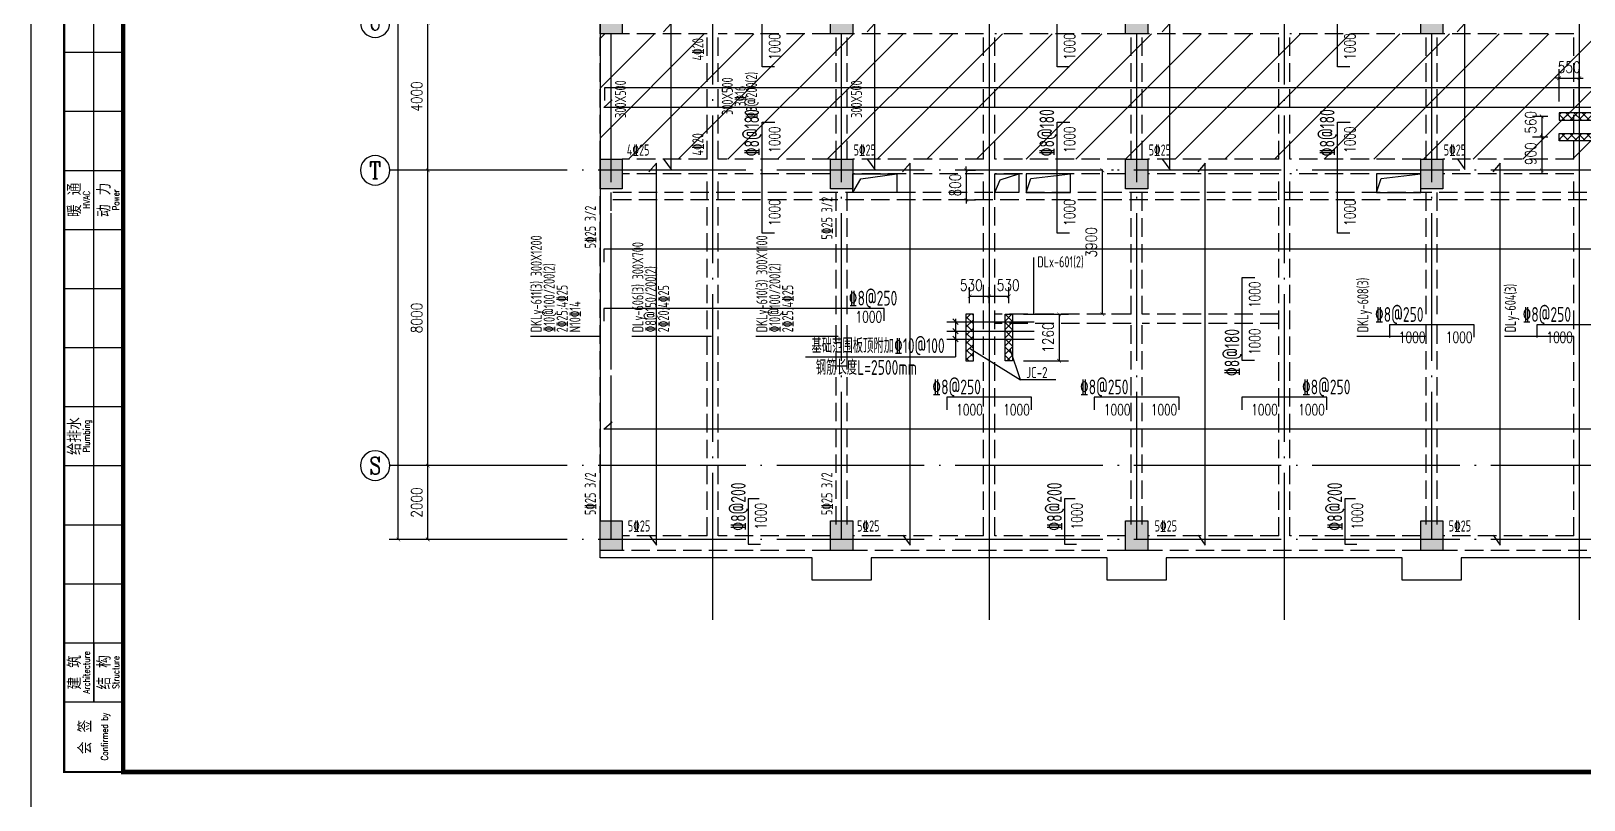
# Model space of a CAD drawing. Header units: millimetres. Extents: x 2998490 to 15040601, y 444546 to 7822218.
# Drawn here: x 14841995 to 14884097, y 7486009 to 7506837 of the extents above; entities that cross this region are included whole.
import ezdxf
from ezdxf.enums import TextEntityAlignment as Align

# ---------------------------------------------------------------- set-up
doc = ezdxf.new("R2010")
doc.units = ezdxf.units.MM
doc.header["$LTSCALE"] = 2000
doc.linetypes.add('DASH', pattern=[0.35, 0.25, -0.1])
doc.linetypes.add('DOTE', pattern=[2.42, 2, -0.2, 0.02, -0.2])
for name, color, linetype in [('3-AXIS', 3, 'Continuous'), ('3-AXIS_TEXT', 7, 'Continuous'), ('3-ban', 84, 'Continuous'), ('3-ban-hatch', 9, 'Continuous'), ('3-ban-rein', 1, 'Continuous'), ('3-ban-TEXT', 7, 'Continuous'), ('3-ban设备基础', 3, 'Continuous'), ('3-COLUMN-UP', 2, 'Continuous'), ('3-dote', 43, 'DOTE'), ('3-HATCH', 8, 'Continuous'), ('3-liang-rein-X', 54, 'Continuous'), ('3-liang-rein-Y', 130, 'Continuous'), ('3-liang-R截面-X', 50, 'Continuous'), ('3-liang-R截面-Y', 70, 'Continuous'), ('3-liang-s-1', 44, 'Continuous'), ('3-liang-xu', 120, 'DASH'), ('AXIS', 3, 'Continuous'), ('AXIS_TEXT', 7, 'Continuous'), ('图框', 7, 'Continuous')]:
    doc.layers.add(name, color=color, linetype=linetype)
doc.styles.add('_TCH_AXIS', font='COMPLEX', dxfattribs={"bigfont": 'GBCBIG'})
doc.styles.add('COMPLEX', font='COMPLEX')
doc.styles.add('DIM_FONT', font='SIMPLEX', dxfattribs={"width": 0.8, "bigfont": 'HZTXT'})
doc.styles.add('NT4', font='tssdeng.shx', dxfattribs={"width": 0.65, "bigfont": 'tssdchn.shx'})
doc.styles.add('TJ1', font='tj-romans1.shx', dxfattribs={"width": 0.8, "bigfont": 'tj-hztxt1.shx'})
doc.styles.add('TKZ2_tjkts.shx', font='tjromant.shx', dxfattribs={"bigfont": 'tjkts.shx'})
doc.styles.add('TSSD_Rein', font='Tssdeng.shx', dxfattribs={"width": 0.7, "bigfont": 'hztxt.shx'})
doc.dimstyles.new('DIMN100', dxfattribs={"dimtxt": 300, "dimasz": 100, "dimexe": 250, "dimexo": 300, "dimgap": 150, "dimtad": 1, "dimdec": 0, "dimzin": 0, "dimdsep": 46, "dimtxsty": 'DIM_FONT', "dimblk": 'ARCHTICK', "dimcen": 0.09, "dimclrt": 7, "dimazin": 2, "dimtfac": 1, "dimtdec": 0, "dimtix": 1, "dimtmove": 2, "dimatfit": 3, "dimldrblk": 'ARCHTICK', "dimfxl": 0, "dimtolj": 1, "dimtzin": 0, "dimarcsym": 0})

# ---------------------------------------------------------------- blocks, each defined once
blk = doc.blocks.new('TJAD_TK_A0')
at = {"layer": '图框'}
for p, q in [((973, -441.7), (973, 399.3)), ((990, -412.7), (990, -156.7)), ((982, -236.7), (998, -236.7)), ((982, -252.7), (998, -252.7)), ((982, -268.7), (998, -268.7)), ((982, -284.7), (998, -284.7)), ((982, -300.7), (998, -300.7)), ((982, -316.7), (998, -316.7)), ((982, -332.7), (998, -332.7)), ((982, -348.7), (998, -348.7)), ((982, -364.7), (998, -364.7)), ((982, -380.7), (998, -380.7)), ((982, -396.7), (998, -396.7)), ((990, -396.7), (990, -412.7)), ((982, -412.7), (998, -412.7))]:
    blk.add_line(p, q, dxfattribs=at)
at = {"layer": '图框', "const_width": 1.2}
blk.add_lwpolyline([(2152, -431.7), (2152, 389.3), (998, 389.3), (998, -431.7)], close=True, dxfattribs=at)
at = {"layer": '图框', "const_width": 0.6}
blk.add_lwpolyline([(998, -431.7), (982, -431.7), (982, -156.7), (998, -156.7)], dxfattribs=at)
at = {"layer": '图框', "style": 'TKZ2_tjkts.shx'}
for s, p in [('暖 通', (984.79, -276.7)), ('动 力', (992.79, -276.7)), ('给排水', (984.79, -340.7)), ('建 筑', (984.79, -404.7)), ('结 构', (992.79, -404.7)), ('会 签', (987.62, -422.2))]:
    blk.add_text(s, height=3.6, rotation=90, dxfattribs=at).set_placement(p, align=Align.MIDDLE_CENTER)
at = {"layer": '图框', "style": 'TKZ2_tjkts.shx', "width": 0.8}
for s, p in [('HVAC', (988.02, -276.7)), ('Power', (996.02, -276.7)), ('Plumbing', (988.02, -340.7)), ('Architecture', (988.02, -404.7)), ('Structure', (996.02, -404.7)), ('Confirmed by', (992.95, -422.09))]:
    blk.add_text(s, height=1.8, rotation=90, dxfattribs=at).set_placement(p, align=Align.MIDDLE_CENTER)
blk = doc.blocks.new('_ArchTick')
at = {"color": 0, "linetype": 'ByBlock', "const_width": 0.15}
blk.add_lwpolyline([(-0.5, -0.5), (0.5, 0.5)], dxfattribs=at)
blk = doc.blocks.new('*D688')
at = {"layer": 'AXIS', "color": 0, "lineweight": -2}
for p, q in [((14854449, 7495065), (14852501, 7495065)), ((14852751, 7493065), (14852751, 7495065)), ((14854449, 7493065), (14852501, 7493065))]:
    blk.add_line(p, q, dxfattribs=at)
at = {"layer": 'Defpoints', "color": 0}
for p in [(14852751, 7495065), (14854749, 7495065), (14854749, 7493065)]:
    blk.add_point(p, dxfattribs=at)
at = {"layer": 'AXIS', "color": 0, "lineweight": -2, "xscale": 100, "yscale": 100, "zscale": 100}
for p, rotation in [((14852751, 7495065), 90), ((14852751, 7493065), 270)]:
    blk.add_blockref('_ArchTick', p, dxfattribs=dict(at, rotation=rotation))
at = {"layer": 'AXIS', "color": 7, "insert": (14852451, 7494065), "char_height": 300, "attachment_point": 5, "rotation": 90, "style": 'DIM_FONT'}
blk.add_mtext('\\A1;2000', dxfattribs=at)
blk = doc.blocks.new('*D689')
at = {"layer": 'AXIS', "color": 0, "lineweight": -2}
for p, q in [((14854449, 7503065), (14852501, 7503065)), ((14852751, 7495065), (14852751, 7503065)), ((14854449, 7495065), (14852501, 7495065))]:
    blk.add_line(p, q, dxfattribs=at)
at = {"layer": 'Defpoints', "color": 0}
for p in [(14852751, 7503065), (14854749, 7503065), (14854749, 7495065)]:
    blk.add_point(p, dxfattribs=at)
at = {"layer": 'AXIS', "color": 0, "lineweight": -2, "xscale": 100, "yscale": 100, "zscale": 100}
for p, rotation in [((14852751, 7503065), 90), ((14852751, 7495065), 270)]:
    blk.add_blockref('_ArchTick', p, dxfattribs=dict(at, rotation=rotation))
at = {"layer": 'AXIS', "color": 7, "insert": (14852451, 7499065), "char_height": 300, "attachment_point": 5, "rotation": 90, "style": 'DIM_FONT'}
blk.add_mtext('\\A1;8000', dxfattribs=at)
blk = doc.blocks.new('*D690')
at = {"layer": 'AXIS', "color": 0, "lineweight": -2}
for p, q in [((14854449, 7507065), (14852501, 7507065)), ((14852751, 7503065), (14852751, 7507065)), ((14854449, 7503065), (14852501, 7503065))]:
    blk.add_line(p, q, dxfattribs=at)
at = {"layer": 'Defpoints', "color": 0}
for p in [(14852751, 7507065), (14854749, 7507065), (14854749, 7503065)]:
    blk.add_point(p, dxfattribs=at)
at = {"layer": 'AXIS', "color": 0, "lineweight": -2, "xscale": 100, "yscale": 100, "zscale": 100}
for p, rotation in [((14852751, 7507065), 90), ((14852751, 7503065), 270)]:
    blk.add_blockref('_ArchTick', p, dxfattribs=dict(at, rotation=rotation))
at = {"layer": 'AXIS', "color": 7, "insert": (14852451, 7505065), "char_height": 300, "attachment_point": 5, "rotation": 90, "style": 'DIM_FONT'}
blk.add_mtext('\\A1;4000', dxfattribs=at)
blk = doc.blocks.new('*D698')
at = {"layer": 'AXIS', "color": 0, "lineweight": -2}
for p, q in [((14855249, 7521065), (14851701, 7521065)), ((14851951, 7493065), (14851951, 7521065)), ((14855249, 7493065), (14851701, 7493065))]:
    blk.add_line(p, q, dxfattribs=at)
at = {"layer": 'Defpoints', "color": 0}
for p in [(14851951, 7521065), (14855549, 7521065), (14855549, 7493065)]:
    blk.add_point(p, dxfattribs=at)
at = {"layer": 'AXIS', "color": 0, "lineweight": -2, "xscale": 100, "yscale": 100, "zscale": 100}
for p, rotation in [((14851951, 7521065), 90), ((14851951, 7493065), 270)]:
    blk.add_blockref('_ArchTick', p, dxfattribs=dict(at, rotation=rotation))
at = {"layer": 'AXIS', "color": 7, "insert": (14851540, 7508555), "char_height": 300, "attachment_point": 5, "rotation": 90, "style": 'DIM_FONT'}
blk.add_mtext('\\A1;28000', dxfattribs=at)
blk = doc.blocks.new('_AXISO')
blk.add_circle((0, 0), 0.5)
at = {"layer": '3-AXIS_TEXT', "style": 'COMPLEX', "width": 1.041667}
blk.add_attdef('A', text='', height=0.56, dxfattribs=at).set_placement((-0.25, -0.28), (0.25, -0.28), align=Align.FIT)
blk = doc.blocks.new('*D914')
at = {"layer": '3-ban设备基础', "color": 0, "lineweight": -2}
for p, q in [((14867442, 7499465), (14867442, 7499903)), ((14867972, 7499465), (14867972, 7499903)), ((14867442, 7499653), (14867972, 7499653))]:
    blk.add_line(p, q, dxfattribs=at)
at = {"layer": 'Defpoints', "color": 0}
for p in [(14867972, 7499653), (14867442, 7499165), (14867972, 7499165)]:
    blk.add_point(p, dxfattribs=at)
at = {"layer": '3-ban设备基础', "color": 0, "lineweight": -2, "xscale": 100, "yscale": 100, "zscale": 100, "rotation": 180}
blk.add_blockref('_ArchTick', (14867442, 7499653), dxfattribs=at)
at = {"layer": '3-ban设备基础', "color": 0, "lineweight": -2, "xscale": 100, "yscale": 100, "zscale": 100}
blk.add_blockref('_ArchTick', (14867972, 7499653), dxfattribs=at)
at = {"layer": '3-ban设备基础', "color": 7, "insert": (14867486, 7499953), "char_height": 300, "attachment_point": 5, "style": 'DIM_FONT'}
blk.add_mtext('\\A1;530', dxfattribs=at)
blk = doc.blocks.new('*D915')
at = {"layer": '3-ban设备基础', "color": 0, "lineweight": -2}
for p, q in [((14867972, 7499465), (14867972, 7499903)), ((14868502, 7499465), (14868502, 7499903)), ((14867972, 7499653), (14868502, 7499653))]:
    blk.add_line(p, q, dxfattribs=at)
at = {"layer": 'Defpoints', "color": 0}
for p in [(14868502, 7499653), (14867972, 7499165), (14868502, 7499165)]:
    blk.add_point(p, dxfattribs=at)
at = {"layer": '3-ban设备基础', "color": 0, "lineweight": -2, "xscale": 100, "yscale": 100, "zscale": 100, "rotation": 180}
blk.add_blockref('_ArchTick', (14867972, 7499653), dxfattribs=at)
at = {"layer": '3-ban设备基础', "color": 0, "lineweight": -2, "xscale": 100, "yscale": 100, "zscale": 100}
blk.add_blockref('_ArchTick', (14868502, 7499653), dxfattribs=at)
at = {"layer": '3-ban设备基础', "color": 7, "insert": (14868487, 7499953), "char_height": 300, "attachment_point": 5, "style": 'DIM_FONT'}
blk.add_mtext('\\A1;530', dxfattribs=at)
blk = doc.blocks.new('*D916')
at = {"layer": '3-ban设备基础', "color": 0, "lineweight": -2}
for p, q in [((14868902, 7499165), (14870119, 7499165)), ((14869869, 7499165), (14869869, 7497905)), ((14868902, 7497905), (14870119, 7497905))]:
    blk.add_line(p, q, dxfattribs=at)
at = {"layer": 'Defpoints', "color": 0}
for p in [(14868602, 7499165), (14868602, 7497905), (14869869, 7497905)]:
    blk.add_point(p, dxfattribs=at)
at = {"layer": '3-ban设备基础', "color": 0, "lineweight": -2, "xscale": 100, "yscale": 100, "zscale": 100}
for p, rotation in [((14869869, 7499165), 90), ((14869869, 7497905), 270)]:
    blk.add_blockref('_ArchTick', p, dxfattribs=dict(at, rotation=rotation))
at = {"layer": '3-ban设备基础', "color": 7, "insert": (14869569, 7498535), "char_height": 300, "attachment_point": 5, "rotation": 90, "style": 'DIM_FONT'}
blk.add_mtext('\\A1;1260', dxfattribs=at)
blk = doc.blocks.new('*D920')
at = {"layer": '3-ban设备基础', "color": 0, "lineweight": -2}
for p, q in [((14883122, 7504525), (14882704, 7504525)), ((14882954, 7504525), (14882954, 7503965)), ((14883122, 7503965), (14882704, 7503965))]:
    blk.add_line(p, q, dxfattribs=at)
at = {"layer": 'Defpoints', "color": 0}
for p in [(14883422, 7504525), (14882954, 7503965), (14883422, 7503965)]:
    blk.add_point(p, dxfattribs=at)
at = {"layer": '3-ban设备基础', "color": 0, "lineweight": -2, "xscale": 100, "yscale": 100, "zscale": 100}
for p, rotation in [((14882954, 7504525), 90), ((14882954, 7503965), 270)]:
    blk.add_blockref('_ArchTick', p, dxfattribs=dict(at, rotation=rotation))
at = {"layer": '3-ban设备基础', "color": 7, "insert": (14882654, 7504365), "char_height": 300, "attachment_point": 5, "rotation": 90, "style": 'DIM_FONT'}
blk.add_mtext('\\A1;560', dxfattribs=at)
blk = doc.blocks.new('*D921')
at = {"layer": '3-ban设备基础', "color": 0, "lineweight": -2}
for p, q in [((14883122, 7503965), (14882704, 7503965)), ((14882954, 7503965), (14882954, 7504065)), ((14882954, 7503965), (14882954, 7503065)), ((14882947, 7503065), (14882704, 7503065)), ((14882954, 7503065), (14882954, 7502965))]:
    blk.add_line(p, q, dxfattribs=at)
at = {"layer": 'Defpoints', "color": 0}
for p in [(14883422, 7503965), (14882954, 7503065), (14883247, 7503065)]:
    blk.add_point(p, dxfattribs=at)
at = {"layer": '3-ban设备基础', "color": 0, "lineweight": -2, "xscale": 100, "yscale": 100, "zscale": 100}
for p, rotation in [((14882954, 7503965), 270), ((14882954, 7503065), 90)]:
    blk.add_blockref('_ArchTick', p, dxfattribs=dict(at, rotation=rotation))
at = {"layer": '3-ban设备基础', "color": 7, "insert": (14882654, 7503515), "char_height": 300, "attachment_point": 5, "rotation": 90, "style": 'DIM_FONT'}
blk.add_mtext('\\A1;900', dxfattribs=at)
blk = doc.blocks.new('*D922')
at = {"layer": '3-ban设备基础', "color": 0, "lineweight": -2}
for p, q in [((14883422, 7504925), (14883422, 7505809)), ((14883972, 7504925), (14883972, 7505809)), ((14883422, 7505559), (14883322, 7505559)), ((14883422, 7505559), (14883972, 7505559)), ((14883972, 7505559), (14884072, 7505559))]:
    blk.add_line(p, q, dxfattribs=at)
at = {"layer": 'Defpoints', "color": 0}
for p in [(14883972, 7505559), (14883422, 7504625), (14883972, 7504625)]:
    blk.add_point(p, dxfattribs=at)
at = {"layer": '3-ban设备基础', "color": 0, "lineweight": -2, "xscale": 100, "yscale": 100, "zscale": 100}
blk.add_blockref('_ArchTick', (14883422, 7505559), dxfattribs=at)
at = {"layer": '3-ban设备基础', "color": 0, "lineweight": -2, "xscale": 100, "yscale": 100, "zscale": 100, "rotation": 180}
blk.add_blockref('_ArchTick', (14883972, 7505559), dxfattribs=at)
at = {"layer": '3-ban设备基础', "color": 7, "insert": (14883697, 7505859), "char_height": 300, "attachment_point": 5, "style": 'DIM_FONT'}
blk.add_mtext('\\A1;550', dxfattribs=at)
blk = doc.blocks.new('*D1897')
at = {"layer": '3-ban', "color": 0, "lineweight": -2}
for p, q in [((14871040, 7499165), (14871040, 7503065)), ((14871340, 7503065), (14871290, 7503065)), ((14871340, 7499165), (14871290, 7499165))]:
    blk.add_line(p, q, dxfattribs=at)
at = {"layer": 'Defpoints', "color": 0}
for p in [(14871040, 7503065), (14871040, 7503065), (14871040, 7499165)]:
    blk.add_point(p, dxfattribs=at)
at = {"layer": '3-ban', "color": 0, "lineweight": -2, "xscale": 100, "yscale": 100, "zscale": 100}
for p, rotation in [((14871040, 7503065), 90), ((14871040, 7499165), 270)]:
    blk.add_blockref('_ArchTick', p, dxfattribs=dict(at, rotation=rotation))
at = {"layer": '3-ban', "color": 7, "insert": (14870740, 7501115), "char_height": 300, "attachment_point": 5, "rotation": 90, "style": 'DIM_FONT'}
blk.add_mtext('\\A1;3900', dxfattribs=at)
blk = doc.blocks.new('*D1898')
at = {"layer": '3-ban', "color": 0, "lineweight": -2}
for p, q in [((14867350, 7503065), (14867350, 7503165)), ((14867350, 7503065), (14867350, 7502265)), ((14867387, 7503065), (14867600, 7503065)), ((14867350, 7502265), (14867350, 7502165)), ((14867387, 7502265), (14867600, 7502265))]:
    blk.add_line(p, q, dxfattribs=at)
at = {"layer": 'Defpoints', "color": 0}
for p in [(14867087, 7503065), (14867087, 7502265), (14867350, 7502265)]:
    blk.add_point(p, dxfattribs=at)
at = {"layer": '3-ban', "color": 0, "lineweight": -2, "xscale": 100, "yscale": 100, "zscale": 100}
for p, rotation in [((14867350, 7503065), 270), ((14867350, 7502265), 90)]:
    blk.add_blockref('_ArchTick', p, dxfattribs=dict(at, rotation=rotation))
at = {"layer": '3-ban', "color": 7, "insert": (14867050, 7502665), "char_height": 300, "attachment_point": 5, "rotation": 90, "style": 'DIM_FONT'}
blk.add_mtext('\\A1;800', dxfattribs=at)

msp = doc.modelspace()

# ---------------------------------------------------------------- hatches: boundary and pattern name
at = {"layer": '3-ban-hatch'}
h = msp.add_hatch(dxfattribs=at)
h.set_pattern_fill('ANSI31', color=8, scale=300, style=0)
h.paths.add_polyline_path([(14920272.1, 7506765.4), (14857422.1, 7506765.4), (14857422.1, 7503365.4), (14920272.1, 7503365.4)])
at = {"layer": '3-ban设备基础'}
h = msp.add_hatch(dxfattribs=at)
h.set_pattern_fill('ANSI37', color=256, scale=50, style=0)
h.paths.add_polyline_path([(14887972.1, 7504625.4), (14883422.1, 7504625.4), (14883422.1, 7504425.4), (14887972.1, 7504425.4)])
h = msp.add_hatch(dxfattribs=at)
h.set_pattern_fill('ANSI37', color=256, scale=50, style=0)
h.paths.add_polyline_path([(14887972.1, 7503865.4), (14883422.1, 7503865.4), (14883422.1, 7504065.4), (14887972.1, 7504065.4)])
h = msp.add_hatch(dxfattribs=at)
h.set_pattern_fill('ANSI37', color=256, scale=50, style=0)
h.paths.add_polyline_path([(14867342.1, 7497905.4), (14867542.1, 7497905.4), (14867542.1, 7499165.4), (14867342.1, 7499165.4)])
h = msp.add_hatch(dxfattribs=at)
h.set_pattern_fill('ANSI37', color=256, scale=50, style=0)
h.paths.add_polyline_path([(14868602.1, 7497905.4), (14868402.1, 7497905.4), (14868402.1, 7499165.4), (14868602.1, 7499165.4)])
at = {"layer": '3-HATCH'}
for points in [[(14858022.1, 7506765.4), (14857422.1, 7506765.4), (14857422.1, 7507565.4), (14858022.1, 7507565.4)], [(14864272.1, 7506765.4), (14863672.1, 7506765.4), (14863672.1, 7507565.4), (14864272.1, 7507565.4)], [(14872272.1, 7506765.4), (14871672.1, 7506765.4), (14871672.1, 7507565.4), (14872272.1, 7507565.4)], [(14880272.1, 7506765.4), (14879672.1, 7506765.4), (14879672.1, 7507565.4), (14880272.1, 7507565.4)], [(14858022.1, 7502565.4), (14857422.1, 7502565.4), (14857422.1, 7503365.4), (14858022.1, 7503365.4)], [(14864272.1, 7502565.4), (14863672.1, 7502565.4), (14863672.1, 7503365.4), (14864272.1, 7503365.4)], [(14872272.1, 7502565.4), (14871672.1, 7502565.4), (14871672.1, 7503365.4), (14872272.1, 7503365.4)], [(14880272.1, 7502565.4), (14879672.1, 7502565.4), (14879672.1, 7503365.4), (14880272.1, 7503365.4)], [(14858022.1, 7492765.4), (14857422.1, 7492765.4), (14857422.1, 7493565.4), (14858022.1, 7493565.4)], [(14864272.1, 7492765.4), (14863672.1, 7492765.4), (14863672.1, 7493565.4), (14864272.1, 7493565.4)], [(14872272.1, 7492765.4), (14871672.1, 7492765.4), (14871672.1, 7493565.4), (14872272.1, 7493565.4)], [(14880272.1, 7492765.4), (14879672.1, 7492765.4), (14879672.1, 7493565.4), (14880272.1, 7493565.4)]]:
    msp.add_hatch(color=256, dxfattribs=at).paths.add_polyline_path(points)

# ---------------------------------------------------------------- linework, layer by layer
at = {"layer": '3-AXIS', "color": 15, "linetype": 'DOTE'}
for p, q in [((14857722.1, 7493065.4), (14857722.1, 7521720.3)), ((14863972.1, 7493065.4), (14863972.1, 7521720.3)), ((14871972.1, 7493065.4), (14871972.1, 7521720.3)), ((14879972.1, 7493065.4), (14879972.1, 7521720.3)), ((14933972.1, 7503065.4), (14854748.9, 7503065.4)), ((14933972.1, 7495065.4), (14854748.9, 7495065.4)), ((14933972.1, 7493065.4), (14854748.9, 7493065.4))]:
    msp.add_line(p, q, dxfattribs=at)
at = {"layer": '3-ban-rein'}
for points in [[(14862150.6, 7505865.4), (14861812.6, 7505865.4), (14861812.6, 7508663), (14862158.7, 7508663)], [(14870150.6, 7505865.4), (14869812.6, 7505865.4), (14869812.6, 7508663), (14870158.7, 7508663)], [(14877750.7, 7505865.4), (14877412.8, 7505865.4), (14877412.8, 7508663), (14877758.8, 7508663)], [(14859154.7, 7503361.2), (14859348.1, 7503087.6), (14859348.1, 7507044.8), (14859145, 7506815.5)], [(14864673.9, 7503361.2), (14864867.3, 7503087.6), (14864867.3, 7507044.8), (14864664.2, 7506815.5)], [(14872673.9, 7503361.2), (14872867.3, 7503087.6), (14872867.3, 7507044.8), (14872664.2, 7506815.5)], [(14880673.9, 7503361.2), (14880867.3, 7503087.6), (14880867.3, 7507044.8), (14880664.2, 7506815.5)], [(14920155.5, 7504961.3), (14920155.5, 7505299.3), (14857539, 7505299.3), (14857539, 7504953.3)], [(14919949.7, 7504963), (14920223.4, 7504769.5), (14857522.8, 7504769.5), (14857752.1, 7504972.6)], [(14862150.6, 7501365.4), (14861812.6, 7501365.4), (14861812.6, 7504365.4), (14862158.7, 7504365.4)], [(14870150.6, 7501365.4), (14869812.6, 7501365.4), (14869812.6, 7504365.4), (14870158.7, 7504365.4)], [(14877750.7, 7501365.4), (14877412.8, 7501365.4), (14877412.8, 7504365.4), (14877758.8, 7504365.4)], [(14858756.1, 7493181.5), (14858949.6, 7492907.9), (14858949.6, 7503255.7), (14858746.5, 7503026.4)], [(14865634.4, 7493181.5), (14865827.9, 7492907.9), (14865827.9, 7503255.7), (14865624.8, 7503026.4)], [(14873634.4, 7493181.5), (14873827.9, 7492907.9), (14873827.9, 7503255.7), (14873624.8, 7503026.4)], [(14881634.4, 7493181.5), (14881827.9, 7492907.9), (14881827.9, 7503255.7), (14881624.8, 7503026.4)], [(14920116, 7500587), (14920116, 7500924.9), (14857524.9, 7500924.9), (14857524.9, 7500578.9)], [(14875169.6, 7497915.4), (14874831.6, 7497915.4), (14874831.6, 7500165.4), (14875177.7, 7500165.4)], [(14865122.2, 7498986.4), (14865122.2, 7499324.4), (14857524.9, 7499324.4), (14857524.9, 7498978.4)], [(14881122.2, 7498544.8), (14881122.2, 7498882.7), (14878822.2, 7498882.7), (14878822.2, 7498536.7)], [(14885122.2, 7498544.8), (14885122.2, 7498882.7), (14882822.2, 7498882.7), (14882822.2, 7498536.7)], [(14869122.2, 7496580.6), (14869122.2, 7496918.5), (14866822.2, 7496918.5), (14866822.2, 7496572.5)], [(14873122.2, 7496580.6), (14873122.2, 7496918.5), (14870822.2, 7496918.5), (14870822.2, 7496572.5)], [(14877122.2, 7496580.6), (14877122.2, 7496918.5), (14874822.2, 7496918.5), (14874822.2, 7496572.5)], [(14919910.2, 7496244.3), (14920183.9, 7496050.8), (14857522.8, 7496050.8), (14857752.1, 7496253.9)], [(14861732.9, 7494165.4), (14861440.9, 7494165.4), (14861440.9, 7492939.4), (14861770.1, 7492939.4)], [(14870304.6, 7494165.4), (14870012.6, 7494165.4), (14870012.6, 7492939.4), (14870341.8, 7492939.4)], [(14877904.8, 7494165.4), (14877612.7, 7494165.4), (14877612.7, 7492939.4), (14877942, 7492939.4)]]:
    msp.add_lwpolyline(points, dxfattribs=at)
at = {"layer": '3-ban设备基础'}
for p, q in [((14867057.8, 7499040.6), (14867057.8, 7498009.8)), ((14867442.1, 7498244), (14868816.7, 7497387.3)), ((14868816.7, 7497387.3), (14868543.8, 7498223.1)), ((14862988.3, 7498009.8), (14867057.8, 7498009.8)), ((14869779.1, 7497387.3), (14868816.7, 7497387.3))]:
    msp.add_line(p, q, dxfattribs=at)
at = {"layer": '3-ban设备基础', "ltscale": 0.5}
for points in [[(14887972.1, 7504625.4), (14883422.1, 7504625.4), (14883422.1, 7504425.4), (14887972.1, 7504425.4)], [(14887972.1, 7503865.4), (14883422.1, 7503865.4), (14883422.1, 7504065.4), (14887972.1, 7504065.4)]]:
    msp.add_lwpolyline(points, close=True, dxfattribs=at)
at = {"layer": '3-ban设备基础', "color": 1}
for points in [[(14866825.1, 7498963.2), (14869193.3, 7498963.2)], [(14866983.5, 7499037.5), (14867132.1, 7498888.9)], [(14866825.1, 7498708.7), (14869193.3, 7498708.7)], [(14866825.1, 7498493.3), (14869193.3, 7498493.3)], [(14866983.5, 7498783), (14867132.1, 7498634.4)], [(14866983.5, 7498567.6), (14867132.1, 7498419)]]:
    msp.add_lwpolyline(points, dxfattribs=at)
at = {"layer": '3-ban设备基础', "ltscale": 2}
for points in [[(14867342.1, 7497905.4), (14867542.1, 7497905.4), (14867542.1, 7499165.4), (14867342.1, 7499165.4)], [(14868602.1, 7497905.4), (14868402.1, 7497905.4), (14868402.1, 7499165.4), (14868602.1, 7499165.4)]]:
    msp.add_lwpolyline(points, close=True, dxfattribs=at)
at = {"layer": '3-COLUMN-UP'}
for points in [[(14858022.1, 7506765.4), (14857422.1, 7506765.4), (14857422.1, 7507565.4), (14858022.1, 7507565.4)], [(14864272.1, 7506765.4), (14863672.1, 7506765.4), (14863672.1, 7507565.4), (14864272.1, 7507565.4)], [(14872272.1, 7506765.4), (14871672.1, 7506765.4), (14871672.1, 7507565.4), (14872272.1, 7507565.4)], [(14880272.1, 7506765.4), (14879672.1, 7506765.4), (14879672.1, 7507565.4), (14880272.1, 7507565.4)], [(14858022.1, 7502565.4), (14857422.1, 7502565.4), (14857422.1, 7503365.4), (14858022.1, 7503365.4)], [(14864272.1, 7502565.4), (14863672.1, 7502565.4), (14863672.1, 7503365.4), (14864272.1, 7503365.4)], [(14872272.1, 7502565.4), (14871672.1, 7502565.4), (14871672.1, 7503365.4), (14872272.1, 7503365.4)], [(14880272.1, 7502565.4), (14879672.1, 7502565.4), (14879672.1, 7503365.4), (14880272.1, 7503365.4)], [(14858022.1, 7492765.4), (14857422.1, 7492765.4), (14857422.1, 7493565.4), (14858022.1, 7493565.4)], [(14864272.1, 7492765.4), (14863672.1, 7492765.4), (14863672.1, 7493565.4), (14864272.1, 7493565.4)], [(14872272.1, 7492765.4), (14871672.1, 7492765.4), (14871672.1, 7493565.4), (14872272.1, 7493565.4)], [(14880272.1, 7492765.4), (14879672.1, 7492765.4), (14879672.1, 7493565.4), (14880272.1, 7493565.4)]]:
    msp.add_lwpolyline(points, close=True, dxfattribs=at)
at = {"layer": '3-dote'}
for p, q in [((14867972.1, 7520707.8), (14867972.1, 7492020.8)), ((14883972.1, 7520707.8), (14883972.1, 7492020.8)), ((14860472.1, 7519070.6), (14860472.1, 7490889)), ((14867972.1, 7519070.6), (14867972.1, 7490889)), ((14875972.1, 7519070.6), (14875972.1, 7490889)), ((14883972.1, 7519070.6), (14883972.1, 7490889))]:
    msp.add_line(p, q, dxfattribs=at)
at = {"layer": '3-liang-R截面-X'}
msp.add_line((14869169.2, 7500703.9), (14869169.2, 7499165.4), dxfattribs=at)
at = {"layer": '3-liang-R截面-Y'}
for p, q in [((14855532.5, 7498571.5), (14857425.6, 7498571.5)), ((14858285.3, 7498571.5), (14860447.2, 7498571.5)), ((14861648, 7498571.5), (14863878, 7498571.5)), ((14877942.2, 7498571.5), (14879822.1, 7498571.5)), ((14881942.2, 7498571.5), (14883822.1, 7498571.5))]:
    msp.add_line(p, q, dxfattribs=at)
at = {"layer": '3-liang-s-1'}
for points in [[(14857422.2, 7516565.4), (14857422.1, 7493565.4)], [(14864272.1, 7502465.4), (14864494.5, 7502830.4), (14865472.1, 7502965.4)], [(14868122.1, 7502465.4), (14868265.4, 7502808.2), (14868772.1, 7502965.4)], [(14868972.1, 7502465.4), (14869104.1, 7502843.9), (14870172.1, 7502965.4)], [(14878472.1, 7502465.4), (14878603.8, 7502841.7), (14879672.1, 7502965.4)], [(14887172.1, 7492565.4), (14880772.1, 7492565.4), (14880772.1, 7491965.4), (14879172.1, 7491965.4), (14879172.1, 7492565.4), (14872772.1, 7492565.4), (14872772.1, 7491965.4), (14871172.1, 7491965.4), (14871172.1, 7492565.4), (14864772.1, 7492565.4), (14864772.1, 7491965.4), (14863172.1, 7491965.4), (14863172.1, 7492565.4), (14857422.1, 7492565.4), (14857422.1, 7492765.4)]]:
    msp.add_lwpolyline(points, dxfattribs=at)
for points in [[(14864272.1, 7502965.4), (14865472.1, 7502965.4), (14865472.1, 7502465.4), (14864272.1, 7502465.4)], [(14868772.1, 7502465.4), (14868122.1, 7502465.4), (14868122.1, 7502965.4), (14868772.1, 7502965.4)], [(14868972.1, 7502465.4), (14870172.1, 7502465.4), (14870172.1, 7502965.4), (14868972.1, 7502965.4)], [(14878472.1, 7502465.4), (14879672.1, 7502465.4), (14879672.1, 7502965.4), (14878472.1, 7502965.4)]]:
    msp.add_lwpolyline(points, close=True, dxfattribs=at)
at = {"layer": '3-liang-xu'}
for p, q in [((14857422.2, 7503365.4), (14857422.2, 7506765.4)), ((14857722.2, 7503365.4), (14857722.2, 7506765.4)), ((14860322.2, 7506765.4), (14858022.2, 7506765.4)), ((14860322.2, 7503365.4), (14860322.2, 7506765.4)), ((14860622.2, 7503365.4), (14860622.2, 7506765.4)), ((14863672.2, 7506765.4), (14860622.2, 7506765.4)), ((14863822.2, 7503365.4), (14863822.2, 7506765.4)), ((14864122.2, 7503365.4), (14864122.2, 7506765.4)), ((14867822.2, 7506765.4), (14864272.2, 7506765.4)), ((14867822.2, 7503365.4), (14867822.2, 7506765.4)), ((14868122.2, 7503365.4), (14868122.2, 7506765.4)), ((14871672.2, 7506765.4), (14868122.2, 7506765.4)), ((14871822.2, 7503365.4), (14871822.2, 7506765.4)), ((14872122.2, 7503365.4), (14872122.2, 7506765.4)), ((14875822.2, 7506765.4), (14872272.2, 7506765.4)), ((14875822.2, 7503365.4), (14875822.2, 7506765.4)), ((14876122.2, 7503365.4), (14876122.2, 7506765.4)), ((14879672.2, 7506765.4), (14876122.2, 7506765.4)), ((14879822.2, 7503365.4), (14879822.2, 7506765.4)), ((14880122.2, 7503365.4), (14880122.2, 7506765.4)), ((14883822.2, 7506765.4), (14880272.2, 7506765.4)), ((14883822.2, 7503365.4), (14883822.2, 7506765.4)), ((14860322.2, 7503365.4), (14858022.2, 7503365.4)), ((14863672.2, 7503365.4), (14860622.2, 7503365.4)), ((14867822.2, 7503365.4), (14864272.2, 7503365.4)), ((14871672.2, 7503365.4), (14868122.2, 7503365.4)), ((14875822.2, 7503365.4), (14872272.2, 7503365.4)), ((14879672.2, 7503365.4), (14876122.2, 7503365.4)), ((14883822.2, 7503365.4), (14880272.2, 7503365.4)), ((14860322.2, 7502965.4), (14858022.2, 7502965.4)), ((14860322.2, 7493165.4), (14860322.2, 7502965.4)), ((14860622.2, 7493165.4), (14860622.2, 7502965.4)), ((14863672.2, 7502965.4), (14860622.2, 7502965.4)), ((14867822.2, 7502965.4), (14864272.2, 7502965.4)), ((14867822.2, 7493165.4), (14867822.2, 7502965.4)), ((14871672.2, 7502965.4), (14868122.2, 7502965.4)), ((14868122.2, 7493165.4), (14868122.2, 7502965.4)), ((14875822.2, 7502965.4), (14872272.2, 7502965.4)), ((14875822.2, 7493165.4), (14875822.2, 7502965.4)), ((14879672.2, 7502965.4), (14876122.2, 7502965.4)), ((14876122.2, 7493165.4), (14876122.2, 7502965.4)), ((14883822.2, 7502965.4), (14880272.2, 7502965.4)), ((14883822.2, 7493165.4), (14883822.2, 7502965.4)), ((14857422.2, 7493465.4), (14857422.2, 7502665.4)), ((14857722.2, 7499165.4), (14857722.2, 7502665.4)), ((14919872.2, 7502465.4), (14857722.2, 7502465.4)), ((14919872.2, 7502265.4), (14857722.2, 7502265.4)), ((14863822.2, 7499165.4), (14863822.2, 7502665.4)), ((14864122.2, 7499165.4), (14864122.2, 7502665.4)), ((14871822.2, 7499165.4), (14871822.2, 7502665.4)), ((14872122.2, 7499165.4), (14872122.2, 7502665.4)), ((14879822.2, 7499165.4), (14879822.2, 7502665.4)), ((14880122.2, 7499165.4), (14880122.2, 7502665.4)), ((14857722.2, 7493465.4), (14857722.2, 7498915.4)), ((14863822.2, 7493465.4), (14863822.2, 7498915.4)), ((14864122.2, 7493465.4), (14864122.2, 7498915.4)), ((14871822.1, 7499165.4), (14868122.1, 7499165.4)), ((14871822.1, 7498915.4), (14868122.1, 7498915.4)), ((14871822.2, 7493465.4), (14871822.2, 7498915.4)), ((14875822.1, 7499165.4), (14872122.1, 7499165.4)), ((14875822.1, 7498915.4), (14872122.1, 7498915.4)), ((14872122.2, 7493465.4), (14872122.2, 7498915.4)), ((14879822.2, 7493465.4), (14879822.2, 7498915.4)), ((14880122.2, 7493465.4), (14880122.2, 7498915.4)), ((14860322.2, 7493165.4), (14858022.2, 7493165.4)), ((14863672.2, 7493165.4), (14860622.2, 7493165.4)), ((14867822.2, 7493165.4), (14864272.2, 7493165.4)), ((14871672.2, 7493165.4), (14868122.2, 7493165.4)), ((14875822.2, 7493165.4), (14872272.2, 7493165.4)), ((14879672.2, 7493165.4), (14876122.2, 7493165.4)), ((14883822.2, 7493165.4), (14880272.2, 7493165.4)), ((14863672.2, 7492765.4), (14858022.2, 7492765.4)), ((14871672.2, 7492765.4), (14864272.2, 7492765.4)), ((14879672.2, 7492765.4), (14872272.2, 7492765.4)), ((14887672.2, 7492765.4), (14880272.2, 7492765.4))]:
    msp.add_line(p, q, dxfattribs=at)
at = {"layer": 'AXIS'}
for p, q in [((14854748.9, 7503065.4), (14851724.4, 7503065.4)), ((14854748.9, 7495065.4), (14851724.4, 7495065.4))]:
    msp.add_line(p, q, dxfattribs=at)

# ---------------------------------------------------------------- block references
ref = msp.add_blockref('_AXISO', (14851324.4, 7507065.4), dxfattribs=dict(at, xscale=-800, yscale=800, zscale=800))
ref.add_attrib('A', 'U', dxfattribs={"layer": 'AXIS_TEXT', "height": 405.5, "style": '_TCH_AXIS'}).set_placement((14851131.3, 7506862.7), (14851517.5, 7506862.7), align=Align.FIT)
ref = msp.add_blockref('_AXISO', (14851324.4, 7503065.4), dxfattribs=dict(at, xscale=-800, yscale=800, zscale=800))
ref.add_attrib('A', 'T', dxfattribs={"layer": 'AXIS_TEXT', "height": 455.7, "style": '_TCH_AXIS'}).set_placement((14851161.7, 7502837.6), (14851487.2, 7502837.6), align=Align.FIT)
ref = msp.add_blockref('_AXISO', (14851324.4, 7495065.4), dxfattribs=dict(at, xscale=-800, yscale=800, zscale=800))
ref.add_attrib('A', 'S', dxfattribs={"layer": 'AXIS_TEXT', "height": 465.9, "style": '_TCH_AXIS'}).set_placement((14851169.1, 7494832.5), (14851479.7, 7494832.5), align=Align.FIT)
at = {"layer": '图框', "xscale": 100, "yscale": 100, "zscale": 100}
msp.add_blockref('TJAD_TK_A0', (14744694.6, 7529933.9), dxfattribs=at)

# ---------------------------------------------------------------- texts
at = {"layer": '3-ban', "style": 'TSSD_Rein', "width": 0.7}
for s, rotation, p in [('%%1328@180', 89.99419, (14861735.6, 7503444.1, -5065)), ('%%1328@180', 89.99419, (14869735.6, 7503444.1, -5065)), ('%%1328@180', 89.99419, (14877335.7, 7503444.1, -5065)), ('%%1328@250', 0.00581, (14864162.2, 7499401.3, -5065)), ('%%1328@250', 0.00581, (14878429.7, 7498959.7, -5065)), ('%%1328@250', 0.00581, (14882429.7, 7498959.7, -5065)), ('%%1328@180', 89.99419, (14874754.6, 7497491.3, -5065)), ('%%1328@250', 0.00581, (14866429.7, 7496995.5, -5065)), ('%%1328@250', 0.00581, (14870429.7, 7496995.5, -5065)), ('%%1328@250', 0.00581, (14876448.8, 7496995.5, -5065)), ('%%1328@200', 90.00581, (14861368.7, 7493301.4, -5065)), ('%%1328@200', 90.00581, (14869940.4, 7493301.4, -5065)), ('%%1328@200', 90.00581, (14877540.5, 7493301.4, -5065))]:
    msp.add_text(s, height=400, rotation=rotation, dxfattribs=at).set_placement(p)
at = {"layer": '3-ban-TEXT', "style": 'TJ1', "width": 0.7}
for p in [(14862302.5, 7506062.4), (14870302.5, 7506062.4), (14877902.7, 7506062.4), (14862302.5, 7503535.3), (14870302.5, 7503535.3), (14877902.7, 7503535.3), (14862302.5, 7501562.4), (14870302.5, 7501562.4), (14877902.7, 7501562.4), (14875321.5, 7499335.3), (14875321.5, 7498062.4), (14861930.7, 7493335.3), (14870502.4, 7493335.3), (14878102.6, 7493335.3)]:
    msp.add_text('1000', height=300, rotation=90, dxfattribs=at).set_placement(p)
for p in [(14864351.8, 7498945.8), (14879078.9, 7498392.8), (14880351.8, 7498392.8), (14883078.9, 7498392.8), (14867078.9, 7496428.6), (14868351.8, 7496428.6), (14871078.9, 7496428.6), (14872351.8, 7496428.6), (14875078.9, 7496428.6), (14876351.8, 7496428.6)]:
    msp.add_text('1000', height=300, dxfattribs=at).set_placement(p)
at = {"layer": '3-ban设备基础', "style": 'TSSD_Rein', "width": 0.7}
for s, p in [('基础范围板顶附加%%13210@100', (14863151.5, 7498114.5, -5065)), ('钢筋长度L=2500mm', (14863272.5, 7497524.4, -5065))]:
    msp.add_text(s, height=400, rotation=359.99419, dxfattribs=at).set_placement(p)
at = {"layer": '3-ban设备基础', "style": 'NT4', "width": 0.75}
msp.add_text('JC-2', height=300, dxfattribs=at).set_placement((14869264.9, 7497587.3), align=Align.MIDDLE)
at = {"layer": '3-liang-rein-X', "style": 'TSSD_Rein', "width": 0.7}
for s, p in [('4%%13225', (14858147.7, 7503465.4)), ('5%%13225', (14864294.2, 7503465.4)), ('5%%13225', (14872294.2, 7503465.4)), ('5%%13225', (14880294.2, 7503465.4)), ('5%%13225', (14858174, 7493279.8)), ('5%%13225', (14864390, 7493279.8)), ('5%%13225', (14872456.7, 7493279.8)), ('5%%13225', (14880429.5, 7493279.8))]:
    msp.add_text(s, height=300, dxfattribs=at).set_placement(p)
at = {"layer": '3-liang-rein-Y', "style": 'TSSD_Rein', "width": 0.7}
for s, p in [('4%%13220', (14860222.7, 7506041.5)), ('%%1328@200(2)', (14861677.4, 7504463.6)), ('3%%13216', (14861372.7, 7504788.1)), ('4%%13220', (14860222.7, 7503465.3)), ('5%%13225 3/2', (14863721, 7501189.4)), ('5%%13225 3/2', (14857307.7, 7500949.7)), ('%%13210@100/200(2)', (14856192.1, 7498675.7)), ('%%1328@150/200(2)', (14858944.9, 7498675.7)), ('%%13210@100/200(2)', (14862307.6, 7498675.7)), ('2%%13225;4%%13225', (14856542.1, 7498675.7)), ('2%%13220;4%%13225', (14859294.9, 7498675.7)), ('2%%13225;4%%13225', (14862657.6, 7498675.7)), ('N10%%13214', (14856892.1, 7498675.7)), ('5%%13225 3/2', (14857307.7, 7493724.1)), ('5%%13225 3/2', (14863721, 7493724.1))]:
    msp.add_text(s, height=300, rotation=90, dxfattribs=at).set_placement(p)
at = {"layer": '3-liang-R截面-X', "style": 'TSSD_Rein', "width": 0.7}
msp.add_text('DLx-601(2)', height=300, dxfattribs=at).set_placement((14869277.2, 7500436.2))
at = {"layer": '3-liang-R截面-Y', "style": 'TSSD_Rein', "width": 0.7}
for s, p in [('300X500', (14858125.6, 7504486.5)), ('300X500', (14861022.7, 7504565.4)), ('300X500', (14864522.1, 7504486.5)), ('DKLy-611(3) 300X1200', (14855842.1, 7498675.7)), ('DLy-606(3) 300X700', (14858595, 7498675.7)), ('DKLy-610(3) 300X1100', (14861957.7, 7498675.7)), ('DKLy-608(3)', (14878251.8, 7498675.7)), ('DLy-604(3)', (14882251.8, 7498675.7))]:
    msp.add_text(s, height=300, rotation=90, dxfattribs=at).set_placement(p)

# ---------------------------------------------------------------- dimensions: what is measured, and where the dimension line sits
at = {"layer": '3-ban'}
for base, p1, p2, picture, middle in [((14867349.6, 7502265.4), (14867086.7, 7503065.4), (14867086.7, 7502265.4), '*D1898', (14867049.6, 7502665.4)), ((14871040.3, 7503065.4), (14871040.3, 7499165.4), (14871040.3, 7503065.4), '*D1897', (14870740.3, 7501115.4))]:
    dim = msp.add_linear_dim(base=base, p1=p1, p2=p2, angle=90, dimstyle='DIMN100', dxfattribs=at)
    dim.commit()
    dim.dimension.update_dxf_attribs({"geometry": picture, "text_midpoint": middle})
at = {"layer": '3-ban设备基础'}
dim = msp.add_linear_dim(base=(14883972.1, 7505559.1), p1=(14883422.1, 7504625.4), p2=(14883972.1, 7504625.4), dimstyle='DIMN100', dxfattribs=at)
dim.commit()
dim.dimension.update_dxf_attribs({"geometry": '*D922', "text_midpoint": (14883697.1, 7505859.1)})
dim = msp.add_linear_dim(base=(14882953.9, 7503965.4), p1=(14883422.1, 7504525.4), p2=(14883422.1, 7503965.4), angle=90, dimstyle='DIMN100', dxfattribs=at)
dim.commit()
dim.dimension.update_dxf_attribs({"geometry": '*D920', "text_midpoint": (14882653.9, 7504364.8), "dimtype": 160})
for base, p1, p2, picture, middle in [((14882953.9, 7503065.4), (14883422.1, 7503965.4), (14883246.5, 7503065.4), '*D921', (14882653.9, 7503515.4)), ((14869868.6, 7497905.4), (14868602.1, 7499165.4), (14868602.1, 7497905.4), '*D916', (14869568.6, 7498535.4))]:
    dim = msp.add_linear_dim(base=base, p1=p1, p2=p2, angle=90, dimstyle='DIMN100', dxfattribs=at)
    dim.commit()
    dim.dimension.update_dxf_attribs({"geometry": picture, "text_midpoint": middle})
for base, p1, p2, picture, middle in [((14867972.1, 7499652.9), (14867442.1, 7499165.4), (14867972.1, 7499165.4), '*D914', (14867486.4, 7499952.9)), ((14868502.1, 7499652.9), (14867972.1, 7499165.4), (14868502.1, 7499165.4), '*D915', (14868486.7, 7499952.9))]:
    dim = msp.add_linear_dim(base=base, p1=p1, p2=p2, dimstyle='DIMN100', dxfattribs=at)
    dim.commit()
    dim.dimension.update_dxf_attribs({"geometry": picture, "text_midpoint": middle, "dimtype": 160})
at = {"layer": 'AXIS'}
dim = msp.add_linear_dim(base=(14851951.4, 7521065.4), p1=(14855548.9, 7493065.4), p2=(14855548.9, 7521065.4), angle=90, dimstyle='DIMN100', dxfattribs=at)
dim.commit()
dim.dimension.update_dxf_attribs({"geometry": '*D698', "text_midpoint": (14851539.9, 7508554.8), "dimtype": 161})
for p1, p2, picture, middle in [((14854748.9, 7503065.4), (14854748.9, 7507065.4), '*D690', (14852451.4, 7505065.4)), ((14854748.9, 7495065.4), (14854748.9, 7503065.4), '*D689', (14852451.4, 7499065.4)), ((14854748.9, 7493065.4), (14854748.9, 7495065.4), '*D688', (14852451.4, 7494065.4))]:
    dim = msp.add_aligned_dim(p1=p1, p2=p2, distance=1997.5, dimstyle='DIMN100', dxfattribs=at)
    dim.commit()
    dim.dimension.update_dxf_attribs({"geometry": picture, "text_midpoint": middle})

doc.saveas('drawing.dxf')
